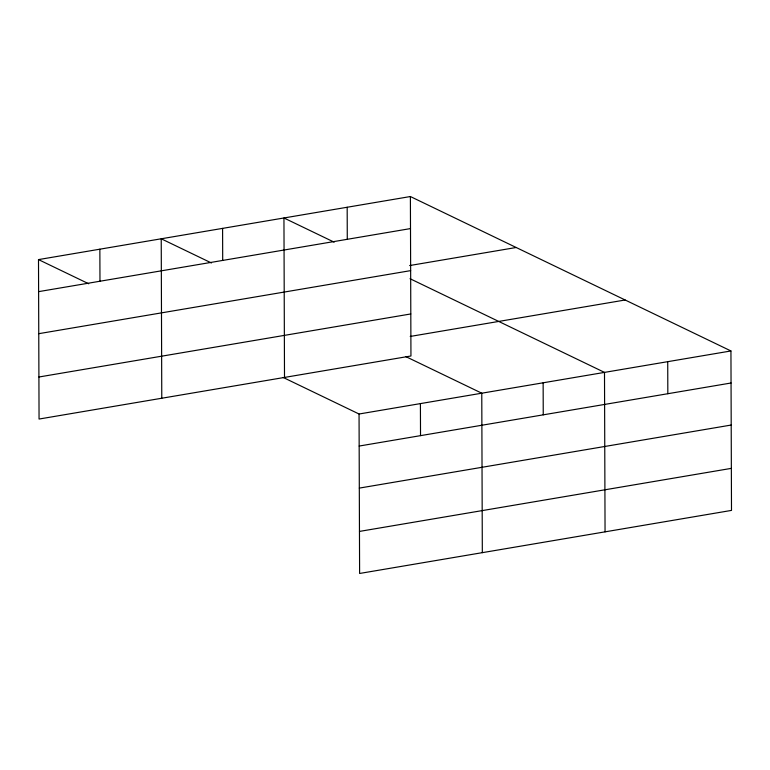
<?xml version="1.0" encoding="UTF-8"?>
<svg xmlns="http://www.w3.org/2000/svg" width="770" height="770" viewBox="0 0 770 770"><rect width="100%" height="100%" fill="white"/><g stroke="black" fill="none" stroke-linecap="round" stroke-linejoin="round"><path stroke-width="1.16" d="M410.391 196.533L410.949 355.99L39.058 419.044L38.5 259.596L410.391 196.533L730.942 350.956L731.5 510.404L359.609 573.467L359.051 414.01L283.187 377.464M38.615 291.637L410.506 228.584M409.63 265.554L516.179 247.497M38.76 333.68L410.651 270.626M38.914 377.002L410.805 313.948M410.217 336.442L625.163 299.992M359.051 414.01L730.942 350.956M359.157 446.051L731.057 382.998M359.311 488.103L731.202 425.04M359.455 531.416L731.356 468.362M334.17 242.165L283.947 217.977L284.505 377.435M410.035 278.711L604.498 372.391L605.056 531.849M211.442 262.974L161.228 238.787L161.777 398.244M405.915 356.654L481.77 393.2L482.328 552.658M38.5 259.596L88.723 283.784M667.725 361.669L667.831 393.72M543.139 382.796L543.245 414.838M420.41 403.605L420.526 435.647M347.174 207.255L347.28 239.297M222.588 228.382L222.703 260.424M99.859 249.191L99.975 281.233"/></g></svg>
